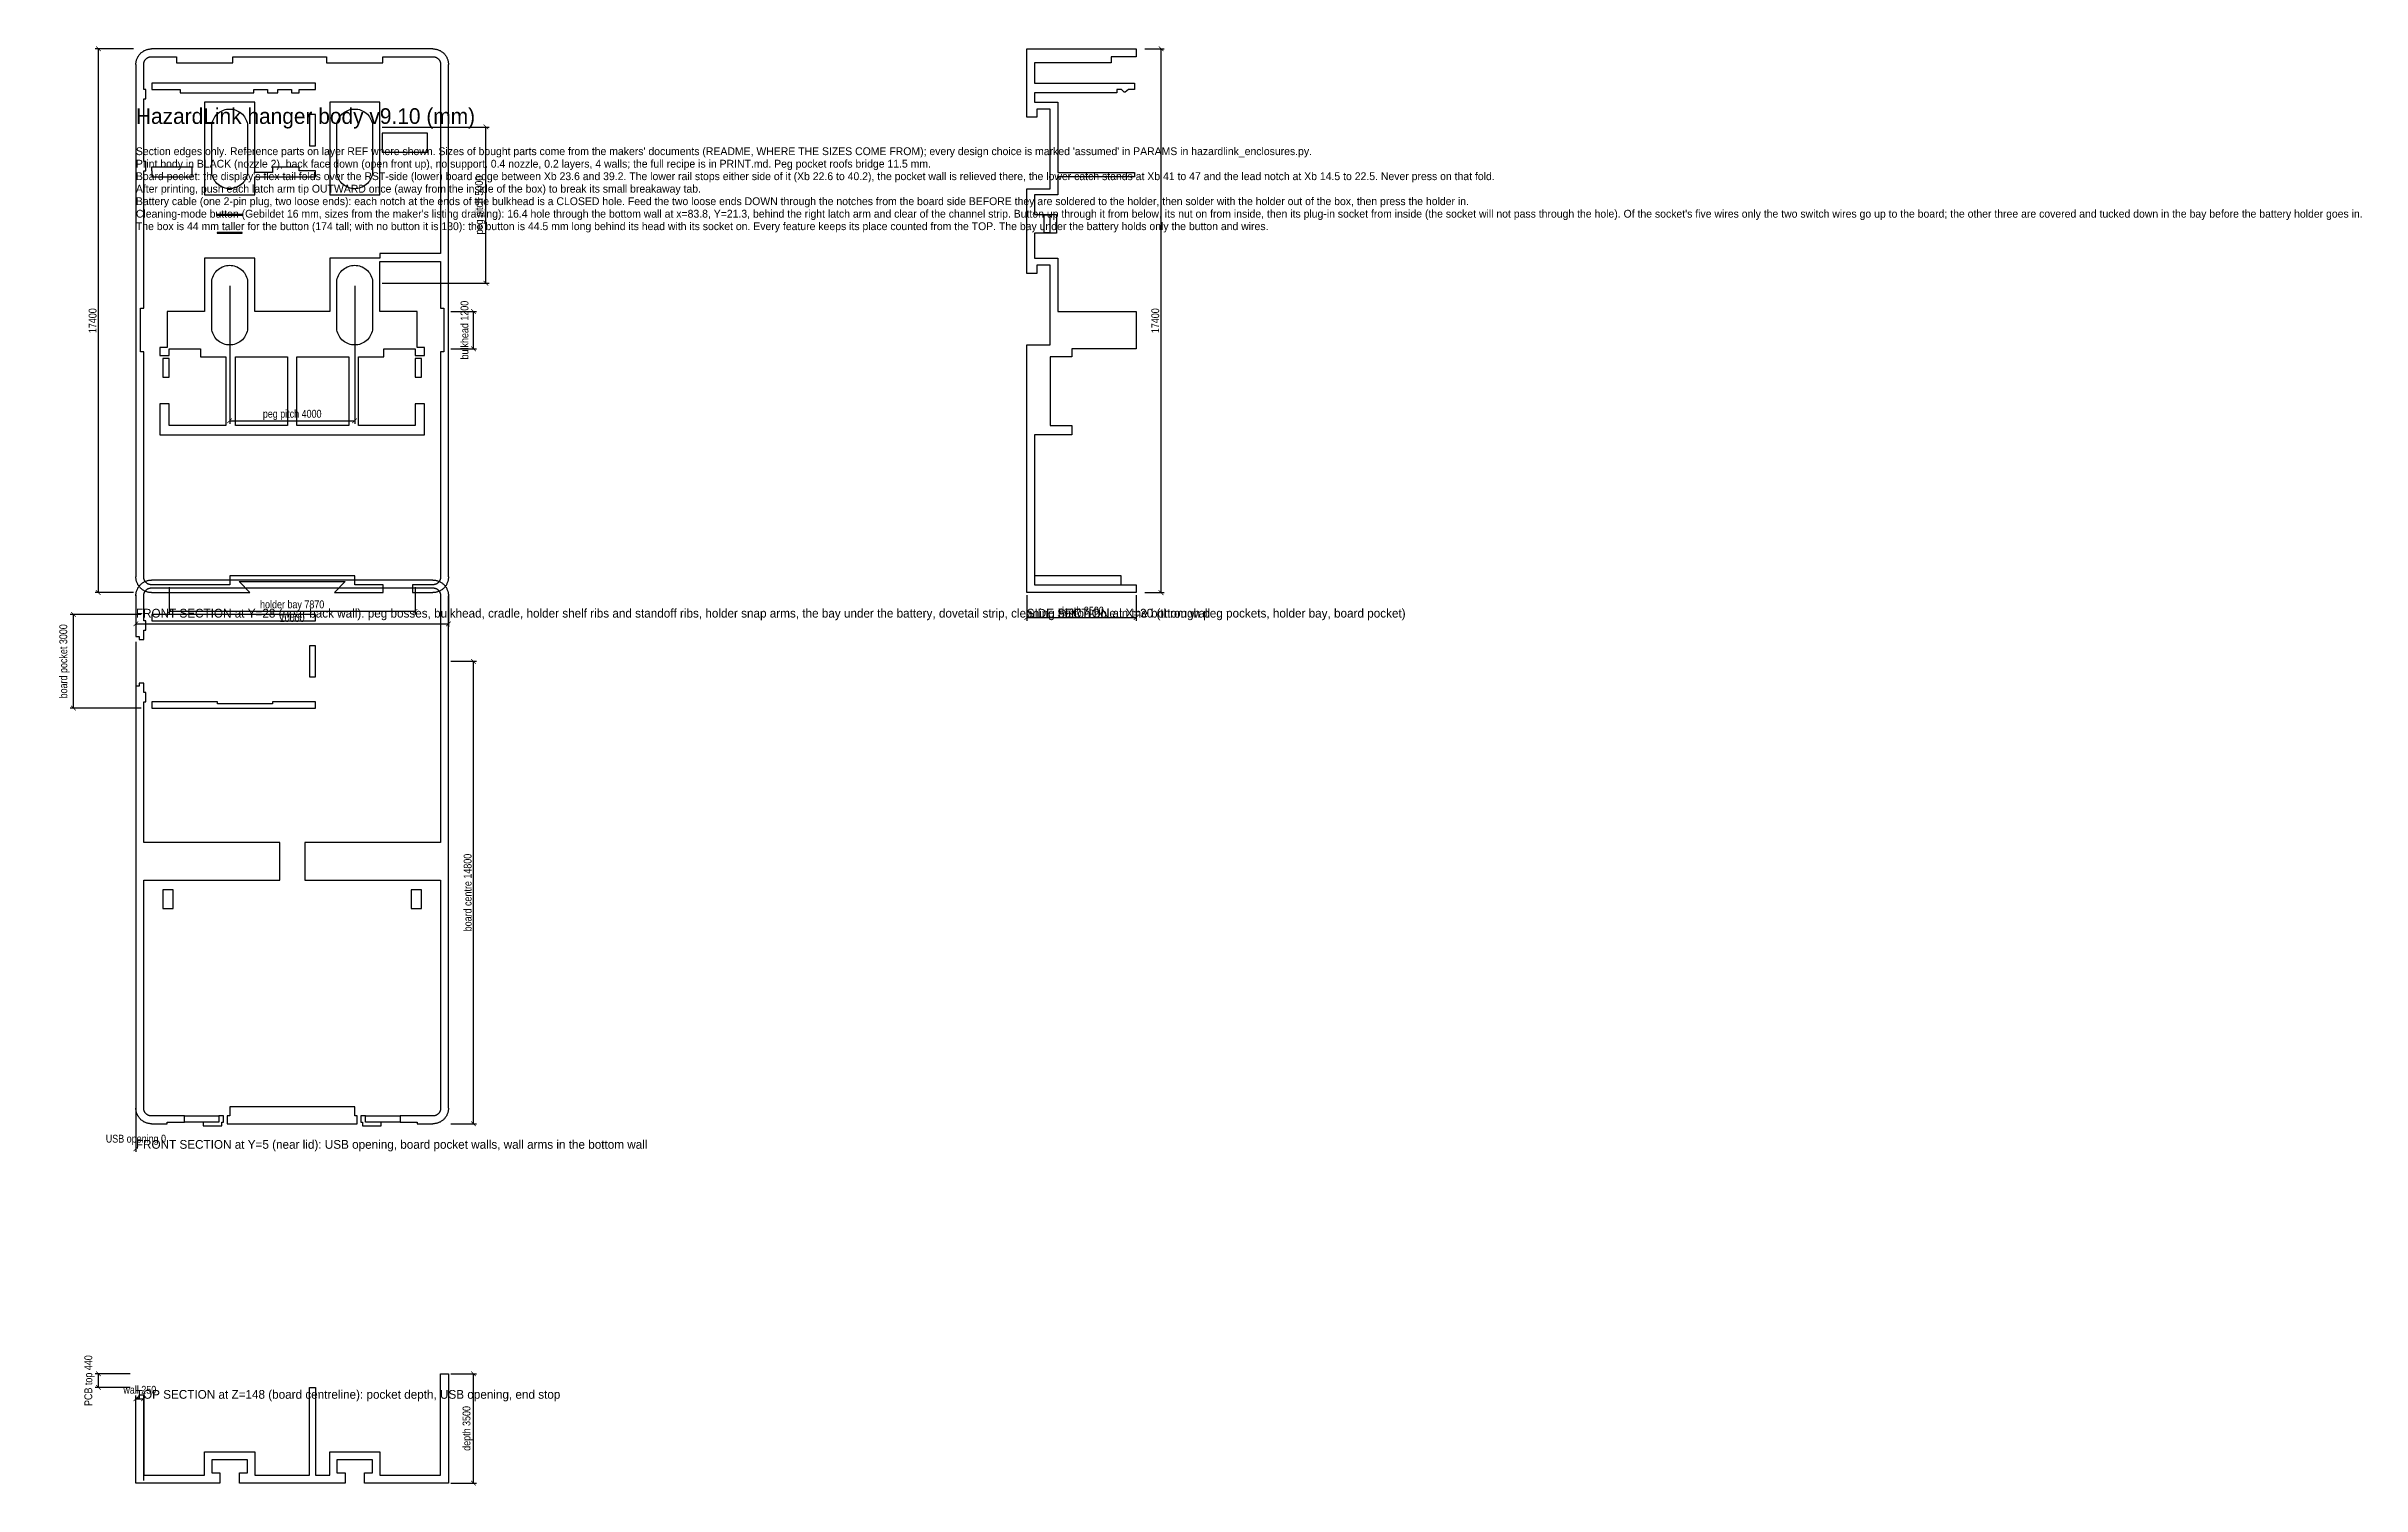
# Model space of a CAD drawing. Header units: metres. Extents: x -29 to 712, y -436 to 25.
import ezdxf

# ---------------------------------------------------------------- set-up
doc = ezdxf.new("R2010")
doc.units = ezdxf.units.M
for name, color, linetype in [('DIMS', 1, 'Continuous'), ('NOTES', 4, 'Continuous'), ('OUTLINE', 7, 'Continuous'), ('TEXT', 3, 'Continuous')]:
    doc.layers.add(name, color=color, linetype=linetype)
doc.styles.add('OpenSansCondensed-Light', font='OpenSansCondensed-Light.ttf')
doc.dimstyles.new('EZDXF', dxfattribs={"dimtxt": 0.25, "dimasz": 0.175, "dimexe": 0.375, "dimexo": 0.125, "dimgap": 0.1, "dimtad": 1, "dimlfac": 100, "dimzin": 12, "dimdsep": 46, "dimtxsty": 'OpenSansCondensed-Light', "dimblk": 'ARCHTICK', "dimcen": 2.5, "dimazin": 3, "dimtfac": 0.5, "dimtmove": 2, "dimatfit": 3})

# ---------------------------------------------------------------- blocks, each defined once
blk = doc.blocks.new('_ARCHTICK')
at = {"color": 0, "linetype": 'BYBLOCK', "const_width": 0.15}
blk.add_lwpolyline([(-0.5, -0.5), (0.5, 0.5)], dxfattribs=at)

msp = doc.modelspace()

# ---------------------------------------------------------------- linework, layer by layer
at = {"layer": 'OUTLINE'}
for p, q in [((95, 24), (5, 24)), ((285, 24), (320, 24)), ((285, 2.1), (285, 24)), ((320, 24), (320, 21.5)), ((0, 19), (0, -145)), ((2.5, 11), (2.5, 19)), ((5, 21.5), (13, 21.5)), ((13, 21.5), (13, 19.5)), ((13, 19.5), (31, 19.5)), ((31, 21.5), (61, 21.5)), ((31, 19.5), (31, 21.5)), ((61, 21.5), (61, 19.5)), ((61, 19.5), (79, 19.5)), ((79, 21.5), (95, 21.5)), ((79, 19.5), (79, 21.5)), ((97.5, 19), (97.5, -41.5)), ((100, -145), (100, 19)), ((287.5, 19.5), (287.5, 13)), ((312, 19.5), (287.5, 19.5)), ((312, 21.5), (312, 19.5)), ((320, 21.5), (312, 21.5)), ((3.2, 11), (2.5, 11)), ((2.5, 8), (3.2, 8)), ((2.5, -12), (2.5, 8)), ((3.2, 8), (3.2, 11)), ((5.05, 13), (5.05, 11)), ((57.5, 13), (5.05, 13)), ((5.05, 11), (14.21, 11)), ((14.21, 11), (14.21, 9.9)), ((14.21, 9.9), (37.75, 9.9)), ((37.75, 11), (42.15, 11)), ((37.75, 9.9), (37.75, 11)), ((42.15, 11), (42.15, 9.9)), ((42.15, 9.9), (45.37, 9.9)), ((45.37, 11), (49.77, 11)), ((45.37, 9.9), (45.37, 11)), ((49.77, 11), (49.77, 9.9)), ((49.77, 9.9), (52.2, 9.9)), ((52.2, 11), (57.5, 11)), ((52.2, 9.9), (52.2, 11)), ((57.5, 11), (57.5, 13)), ((287.5, 13), (319.5, 13)), ((287.5, 9.9), (287.5, 7)), ((313.8, 9.9), (287.5, 9.9)), ((313.8, 11), (313.8, 9.9)), ((315.3599, 11), (313.8, 11)), ((316.15, 10.2), (315.3599, 11)), ((316.55, 10.2), (316.15, 10.2)), ((317.5377, 11), (316.55, 10.2)), ((319.5, 11), (317.5377, 11)), ((319.5, 13), (319.5, 11)), ((22, 7), (22, -22.75)), ((38, 7), (22, 7)), ((38, -15.6), (38, 7)), ((55.5, 3), (55.5, -7)), ((57.5, 3), (55.5, 3)), ((57.5, -7), (57.5, 3)), ((62, 7), (62, -22.75)), ((78, 7), (62, 7)), ((78, -22.75), (78, 7)), ((288.29, 2.1), (285, 2.1)), ((287.5, 7), (295, 7)), ((288.29, 4.75), (288.29, 2.1)), ((292.5, 4.75), (288.29, 4.75)), ((292.5, -20.75), (292.5, 4.75)), ((295, 7), (295, -15.6)), ((24.25, -15), (24.25, -1)), ((35.75, -1), (35.75, -15)), ((55.5, -7), (57.5, -7)), ((64.25, -15), (64.25, -1)), ((75.75, -1), (75.75, -15)), ((78.75, -3), (78.75, -9)), ((93.25, -3), (78.75, -3)), ((93.25, -9), (93.25, -3)), ((3.2, -12), (2.5, -12)), ((3.2, -15), (3.2, -12)), ((5, -13.9), (5, -15)), ((18, -13.9), (5, -13.9)), ((18, -17), (18, -13.9)), ((43.7, -13.9), (43.7, -15.6)), ((52.2, -13.9), (43.7, -13.9)), ((52.2, -15), (52.2, -13.9)), ((78.75, -9), (93.25, -9)), ((2.5, -15), (3.2, -15)), ((2.5, -59), (2.5, -15)), ((5, -15), (5.05, -15)), ((5.05, -15), (5.05, -17)), ((5.05, -17), (18, -17)), ((43.7, -15.6), (38, -15.6)), ((38, -17), (57.5, -17)), ((38, -22.75), (38, -17)), ((57.5, -15), (52.2, -15)), ((57.5, -17), (57.5, -15)), ((285, -20.75), (292.5, -20.75)), ((285, -47.9), (285, -20.75)), ((295, -15.6), (319.5, -15.6)), ((295, -17), (295, -22.75)), ((319.5, -17), (295, -17)), ((319.5, -15.6), (319.5, -17)), ((22, -22.75), (38, -22.75)), ((26, -29), (26, -29.25)), ((34, -29), (26, -29)), ((26, -29.25), (34, -29.25)), ((34, -29.25), (34, -29)), ((62, -22.75), (78, -22.75)), ((287.5, -22.75), (287.5, -29)), ((295, -22.75), (287.5, -22.75)), ((287.5, -29), (294.5, -29)), ((290.5, -29.25), (290.5, -34.75)), ((292.5, -29.25), (290.5, -29.25)), ((292.5, -34.75), (292.5, -29.25)), ((294.5, -29), (294.5, -35)), ((26, -34.75), (26, -35)), ((34, -34.75), (26, -34.75)), ((26, -35), (34, -35)), ((34, -35), (34, -34.75)), ((287.5, -35), (287.5, -43)), ((294.5, -35), (287.5, -35)), ((290.5, -34.75), (292.5, -34.75)), ((22, -43), (22, -60)), ((38, -43), (22, -43)), ((38, -60), (38, -43)), ((62, -43), (62, -60)), ((78, -43), (62, -43)), ((78, -41.5), (78, -43)), ((97.5, -41.5), (78, -41.5)), ((78, -44), (97.5, -44)), ((78, -60), (78, -44)), ((97.5, -44), (97.5, -59)), ((287.5, -43), (295, -43)), ((295, -43), (295, -60)), ((24.25, -65), (24.25, -51)), ((35.75, -51), (35.75, -65)), ((64.25, -65), (64.25, -51)), ((75.75, -51), (75.75, -65)), ((288.29, -47.9), (285, -47.9)), ((288.29, -45.25), (288.29, -47.9)), ((292.5, -45.25), (288.29, -45.25)), ((292.5, -70.75), (292.5, -45.25)), ((1.5, -59), (2.5, -59)), ((1.5, -73), (1.5, -59)), ((97.5, -59), (98.5, -59)), ((98.5, -59), (98.5, -73)), ((10, -60), (10, -71.6)), ((22, -60), (10, -60)), ((62, -60), (38, -60)), ((90, -60), (78, -60)), ((90, -71.6), (90, -60)), ((295, -60), (320, -60)), ((320, -60), (320, -72)), ((2.5, -73), (1.5, -73)), ((2.5, -145), (2.5, -73)), ((7.65, -71.6), (7.65, -74.1)), ((10, -71.6), (7.65, -71.6)), ((10.65, -72), (20.65, -72)), ((10.65, -74.1), (10.65, -72)), ((20.65, -72), (20.65, -74.6)), ((79.35, -72), (89.35, -72)), ((79.35, -74.6), (79.35, -72)), ((89.35, -72), (89.35, -74.1)), ((92.35, -71.6), (90, -71.6)), ((92.35, -74.1), (92.35, -71.6)), ((97.5, -73), (97.5, -145)), ((98.5, -73), (97.5, -73)), ((285, -70.75), (292.5, -70.75)), ((285, -150), (285, -70.75)), ((299.5, -72), (299.5, -74.6)), ((320, -72), (299.5, -72)), ((7.65, -74.1), (10.65, -74.1)), ((10.65, -75.1), (8.65, -75.1)), ((8.65, -75.1), (8.65, -81.1)), ((8.65, -81.1), (10.65, -81.1)), ((10.65, -81.1), (10.65, -75.1)), ((20.65, -74.6), (28.825, -74.6)), ((28.825, -74.6), (28.825, -96.5)), ((31.825, -96.5), (31.825, -74.6)), ((31.825, -74.6), (48.5, -74.6)), ((48.5, -74.6), (48.5, -96.5)), ((51.5, -96.5), (51.5, -74.6)), ((51.5, -74.6), (68.175, -74.6)), ((68.175, -74.6), (68.175, -96.5)), ((71.175, -74.6), (79.35, -74.6)), ((71.175, -96.5), (71.175, -74.6)), ((89.35, -74.1), (92.35, -74.1)), ((91.35, -75.1), (89.35, -75.1)), ((89.35, -75.1), (89.35, -81.1)), ((89.35, -81.1), (91.35, -81.1)), ((91.35, -81.1), (91.35, -75.1)), ((292.5, -74.6), (292.5, -96.5)), ((299.5, -74.6), (292.5, -74.6)), ((7.65, -89.55), (7.65, -99.5)), ((10.65, -89.55), (7.65, -89.55)), ((10.65, -96.5), (10.65, -89.55)), ((89.35, -89.55), (89.35, -96.5)), ((92.35, -89.55), (89.35, -89.55)), ((92.35, -99.5), (92.35, -89.55)), ((7.65, -99.5), (92.35, -99.5)), ((28.825, -96.5), (10.65, -96.5)), ((48.5, -96.5), (31.825, -96.5)), ((68.175, -96.5), (51.5, -96.5)), ((89.35, -96.5), (71.175, -96.5)), ((287.5, -99.5), (287.5, -144.6)), ((299.5, -99.5), (287.5, -99.5)), ((292.5, -96.5), (299.5, -96.5)), ((299.5, -96.5), (299.5, -99.5)), ((95, -146), (5, -146)), ((30, -147.5), (5, -147.5)), ((30, -144.6), (30, -147.5)), ((70, -144.6), (30, -144.6)), ((33, -146.5), (67, -146.5)), ((36.5, -150), (33, -146.5)), ((67, -146.5), (63.5, -150)), ((70, -147.5), (70, -144.6)), ((79.0724, -147.5), (70, -147.5)), ((79.0724, -150), (79.0724, -147.5)), ((88.5276, -147.5), (88.5276, -150)), ((95, -147.5), (88.5276, -147.5)), ((315.25, -144.6), (287.5, -144.6)), ((287.5, -144.6), (287.5, -147.5)), ((287.5, -147.5), (315.25, -147.5)), ((315.25, -147.5), (315.25, -144.6)), ((315.25, -147.5), (320, -147.5)), ((320, -147.5), (320, -150)), ((0, -151), (0, -164.015)), ((2.5, -159), (2.5, -151)), ((5, -148.5), (95, -148.5)), ((5, -150), (36.5, -150)), ((63.5, -150), (79.0724, -150)), ((88.5276, -150), (95, -150)), ((97.5, -151), (97.5, -230)), ((100, -315), (100, -151)), ((320, -150), (285, -150)), ((3.2, -159), (2.5, -159)), ((2.5, -162), (3.2, -162)), ((2.5, -165.0226), (2.5, -162)), ((3.2, -162), (3.2, -159)), ((5.05, -157), (5.05, -159)), ((57.5, -157), (5.05, -157)), ((5.05, -159), (57.5, -159)), ((57.5, -159), (57.5, -157)), ((0, -164.015), (1, -164.015)), ((1, -164.015), (1, -165.0226)), ((1, -165.0226), (2.5, -165.0226)), ((55.5, -167), (55.5, -177)), ((57.5, -167), (55.5, -167)), ((57.5, -177), (57.5, -167)), ((55.5, -177), (57.5, -177)), ((0, -179.985), (0, -315)), ((1, -179.985), (0, -179.985)), ((1, -178.9774), (1, -179.985)), ((2.5, -178.9774), (1, -178.9774)), ((2.5, -182), (2.5, -178.9774)), ((3.2, -182), (2.5, -182)), ((2.5, -185), (3.2, -185)), ((2.5, -230), (2.5, -185)), ((3.2, -185), (3.2, -182)), ((5.05, -185), (5.05, -187)), ((26.1, -185), (5.05, -185)), ((26.1, -185.6), (26.1, -185)), ((57.5, -185), (43.7, -185)), ((43.7, -185), (43.7, -185.6)), ((57.5, -187), (57.5, -185)), ((5.05, -187), (57.5, -187)), ((43.7, -185.6), (26.1, -185.6)), ((46, -230), (2.5, -230)), ((46, -242), (46, -230)), ((54, -230), (54, -242)), ((97.5, -230), (54, -230)), ((2.5, -242), (46, -242)), ((2.5, -315), (2.5, -242)), ((54, -242), (97.5, -242)), ((97.5, -242), (97.5, -315)), ((11.95, -245.1), (8.65, -245.1)), ((8.65, -245.1), (8.65, -251.1)), ((8.65, -251.1), (11.95, -251.1)), ((11.95, -251.1), (11.95, -245.1)), ((91.35, -245.1), (88.05, -245.1)), ((88.05, -245.1), (88.05, -251.1)), ((88.05, -251.1), (91.35, -251.1)), ((91.35, -251.1), (91.35, -245.1)), ((15.5, -317.5), (5, -317.5)), ((15.5, -317.5), (26.5, -317.5)), ((15.5, -319.5), (15.5, -317.5)), ((26.5, -317.5), (26.5, -319.49)), ((28, -317.5), (26.5, -317.5)), ((28, -319.5), (28, -317.5)), ((29.2, -317.5), (29.2, -320)), ((30, -317.5), (29.2, -317.5)), ((30, -314.6), (30, -317.5)), ((70, -314.6), (30, -314.6)), ((70, -317.5), (70, -314.6)), ((70.8, -317.5), (70, -317.5)), ((70.8, -320), (70.8, -317.5)), ((72, -317.5), (72, -319.5)), ((73.5, -317.5), (72, -317.5)), ((73.5, -317.5), (84.5, -317.5)), ((73.5, -319.49), (73.5, -317.5)), ((84.5, -317.5), (84.5, -319.5)), ((95, -317.5), (84.5, -317.5)), ((5, -320), (10, -320)), ((10, -319.5), (15.5, -319.5)), ((10, -320), (10, -319.5)), ((21.5, -319.5), (15.5, -319.5)), ((21.5, -319.49), (21.5, -319.5)), ((26.5, -319.49), (21.5, -319.49)), ((21.5, -319.5), (21.5, -320.6971)), ((21.5, -320.6971), (27.5, -320.6971)), ((27.5, -319.5), (28, -319.5)), ((27.5, -320.6971), (27.5, -319.5)), ((29.2, -320), (70.8, -320)), ((72, -319.5), (72.5, -319.5)), ((72.5, -319.5), (72.5, -320.6971)), ((72.5, -320.6971), (78.5, -320.6971)), ((78.5, -319.49), (73.5, -319.49)), ((78.5, -319.5), (78.5, -319.49)), ((84.5, -319.5), (78.5, -319.5)), ((78.5, -320.6971), (78.5, -319.5)), ((84.5, -319.5), (90, -319.5)), ((90, -319.5), (90, -320)), ((90, -320), (95, -320)), ((97.5, -400), (100, -400)), ((97.5, -432.5), (97.5, -400)), ((100, -400), (100, -435)), ((1, -406.7), (2.5, -406.7)), ((1, -407.7), (1, -406.7)), ((2.5, -406.7), (2.5, -432.5)), ((55.5, -404.4), (57.5, -404.4)), ((55.5, -432.5), (55.5, -404.4)), ((57.5, -404.4), (57.5, -432.5)), ((0, -407.7), (1, -407.7)), ((0, -435), (0, -407.7)), ((22, -425), (38, -425)), ((22, -432.5), (22, -425)), ((24.25, -427.5), (24.25, -431.71)), ((35.75, -427.5), (24.25, -427.5)), ((35.75, -431.71), (35.75, -427.5)), ((38, -425), (38, -432.5)), ((62, -425), (78, -425)), ((62, -432.5), (62, -425)), ((64.25, -427.5), (64.25, -431.71)), ((75.75, -427.5), (64.25, -427.5)), ((75.75, -431.71), (75.75, -427.5)), ((78, -425), (78, -432.5)), ((26.9, -435), (0, -435)), ((2.5, -432.5), (22, -432.5)), ((24.25, -431.71), (26.9, -431.71)), ((26.9, -431.71), (26.9, -435)), ((33.1, -431.71), (35.75, -431.71)), ((33.1, -435), (33.1, -431.71)), ((66.9, -435), (33.1, -435)), ((38, -432.5), (55.5, -432.5)), ((57.5, -432.5), (62, -432.5)), ((64.25, -431.71), (66.9, -431.71)), ((66.9, -431.71), (66.9, -435)), ((73.1, -431.71), (75.75, -431.71)), ((73.1, -435), (73.1, -431.71)), ((100, -435), (73.1, -435)), ((78, -432.5), (97.5, -432.5))]:
    msp.add_line(p, q, dxfattribs=at)
for points in [[(0, 19), (0.0048, 19.2181), (0.019, 19.4358), (0.0428, 19.6526), (0.076, 19.8682), (0.1185, 20.0822), (0.1704, 20.2941), (0.2314, 20.5035), (0.3015, 20.7101), (0.3806, 20.9134), (0.4685, 21.1131), (0.5649, 21.3087), (0.6699, 21.5), (0.783, 21.6865), (0.9042, 21.8679), (1.0332, 22.0438), (1.1698, 22.2139), (1.3136, 22.378), (1.4645, 22.5355), (1.622, 22.6864), (1.7861, 22.8302), (1.9562, 22.9668), (2.1321, 23.0958), (2.3135, 23.217), (2.5, 23.3301), (2.6913, 23.4351), (2.8869, 23.5315), (3.0866, 23.6194), (3.2899, 23.6985), (3.4965, 23.7686), (3.7059, 23.8296), (3.9178, 23.8815), (4.1318, 23.924), (4.3474, 23.9572), (4.5642, 23.981), (4.7819, 23.9952), (5, 24)], [(95, 24), (95.2181, 23.9952), (95.4358, 23.981), (95.6526, 23.9572), (95.8682, 23.924), (96.0822, 23.8815), (96.2941, 23.8296), (96.5035, 23.7686), (96.7101, 23.6985), (96.9134, 23.6194), (97.1131, 23.5315), (97.3087, 23.4351), (97.5, 23.3301), (97.6865, 23.217), (97.8679, 23.0958), (98.0438, 22.9668), (98.2139, 22.8302), (98.378, 22.6864), (98.5355, 22.5355), (98.6864, 22.378), (98.8302, 22.2139), (98.9668, 22.0438), (99.0958, 21.8679), (99.217, 21.6865), (99.3301, 21.5), (99.4351, 21.3087), (99.5315, 21.1131), (99.6194, 20.9134), (99.6985, 20.7101), (99.7686, 20.5035), (99.8296, 20.2941), (99.8815, 20.0822), (99.924, 19.8682), (99.9572, 19.6526), (99.981, 19.4358), (99.9952, 19.2181), (100, 19)], [(2.5, 19), (2.5024, 19.109), (2.5095, 19.2179), (2.5214, 19.3263), (2.538, 19.4341), (2.5593, 19.5411), (2.5852, 19.647), (2.6157, 19.7518), (2.6508, 19.8551), (2.6903, 19.9567), (2.7342, 20.0565), (2.7825, 20.1544), (2.8349, 20.25), (2.8915, 20.3432), (2.9521, 20.4339), (3.0166, 20.5219), (3.0849, 20.607), (3.1568, 20.689), (3.2322, 20.7678), (3.311, 20.8432), (3.393, 20.9151), (3.4781, 20.9834), (3.5661, 21.0479), (3.6568, 21.1085), (3.75, 21.1651), (3.8456, 21.2175), (3.9435, 21.2658), (4.0433, 21.3097), (4.1449, 21.3492), (4.2482, 21.3843), (4.353, 21.4148), (4.4589, 21.4407), (4.5659, 21.462), (4.6737, 21.4786), (4.7821, 21.4905), (4.891, 21.4976), (5, 21.5)], [(95, 21.5), (95.109, 21.4976), (95.2179, 21.4905), (95.3263, 21.4786), (95.4341, 21.462), (95.5411, 21.4407), (95.647, 21.4148), (95.7518, 21.3843), (95.8551, 21.3492), (95.9567, 21.3097), (96.0565, 21.2658), (96.1544, 21.2175), (96.25, 21.1651), (96.3432, 21.1085), (96.4339, 21.0479), (96.5219, 20.9834), (96.607, 20.9151), (96.689, 20.8432), (96.7678, 20.7678), (96.8432, 20.689), (96.9151, 20.607), (96.9834, 20.5219), (97.0479, 20.4339), (97.1085, 20.3432), (97.1651, 20.25), (97.2175, 20.1544), (97.2658, 20.0565), (97.3097, 19.9567), (97.3492, 19.8551), (97.3843, 19.7518), (97.4148, 19.647), (97.4407, 19.5411), (97.462, 19.4341), (97.4786, 19.3263), (97.4905, 19.2179), (97.4976, 19.109), (97.5, 19)], [(24.25, -1), (24.2719, -0.4989), (24.3374, -0.0015), (24.4459, 0.4882), (24.5968, 0.9666), (24.7887, 1.4301), (25.0204, 1.875), (25.2899, 2.2981), (25.5952, 2.696), (25.9341, 3.0659), (26.304, 3.4048), (26.7019, 3.7101), (27.125, 3.9796), (27.5699, 4.2113), (28.0334, 4.4032), (28.5118, 4.5541), (29.0015, 4.6626), (29.4989, 4.7281), (30, 4.75), (30.5011, 4.7281), (30.9985, 4.6626), (31.4882, 4.5541), (31.9666, 4.4032), (32.4301, 4.2113), (32.875, 3.9796), (33.2981, 3.7101), (33.696, 3.4048), (34.0659, 3.0659), (34.4048, 2.696), (34.7101, 2.2981), (34.9796, 1.875), (35.2113, 1.4301), (35.4032, 0.9666), (35.5541, 0.4882), (35.6626, -0.0015), (35.7281, -0.4989), (35.75, -1)], [(64.25, -1), (64.2719, -0.4989), (64.3374, -0.0015), (64.4459, 0.4882), (64.5968, 0.9666), (64.7887, 1.4301), (65.0204, 1.875), (65.2899, 2.2981), (65.5952, 2.696), (65.9341, 3.0659), (66.304, 3.4048), (66.7019, 3.7101), (67.125, 3.9796), (67.5699, 4.2113), (68.0334, 4.4032), (68.5118, 4.5541), (69.0015, 4.6626), (69.4989, 4.7281), (70, 4.75), (70.5011, 4.7281), (70.9985, 4.6626), (71.4882, 4.5541), (71.9666, 4.4032), (72.4301, 4.2113), (72.875, 3.9796), (73.2981, 3.7101), (73.696, 3.4048), (74.0659, 3.0659), (74.4048, 2.696), (74.7101, 2.2981), (74.9796, 1.875), (75.2113, 1.4301), (75.4032, 0.9666), (75.5541, 0.4882), (75.6626, -0.0015), (75.7281, -0.4989), (75.75, -1)], [(35.75, -15), (35.7281, -15.5011), (35.6626, -15.9985), (35.5541, -16.4882), (35.4032, -16.9666), (35.2113, -17.4301), (34.9796, -17.875), (34.7101, -18.2981), (34.4048, -18.696), (34.0659, -19.0659), (33.696, -19.4048), (33.2981, -19.7101), (32.875, -19.9796), (32.4301, -20.2113), (31.9666, -20.4032), (31.4882, -20.5541), (30.9985, -20.6626), (30.5011, -20.7281), (30, -20.75), (29.4989, -20.7281), (29.0015, -20.6626), (28.5118, -20.5541), (28.0334, -20.4032), (27.5699, -20.2113), (27.125, -19.9796), (26.7019, -19.7101), (26.304, -19.4048), (25.9341, -19.0659), (25.5952, -18.696), (25.2899, -18.2981), (25.0204, -17.875), (24.7887, -17.4301), (24.5968, -16.9666), (24.4459, -16.4882), (24.3374, -15.9985), (24.2719, -15.5011), (24.25, -15)], [(75.75, -15), (75.7281, -15.5011), (75.6626, -15.9985), (75.5541, -16.4882), (75.4032, -16.9666), (75.2113, -17.4301), (74.9796, -17.875), (74.7101, -18.2981), (74.4048, -18.696), (74.0659, -19.0659), (73.696, -19.4048), (73.2981, -19.7101), (72.875, -19.9796), (72.4301, -20.2113), (71.9666, -20.4032), (71.4882, -20.5541), (70.9985, -20.6626), (70.5011, -20.7281), (70, -20.75), (69.4989, -20.7281), (69.0015, -20.6626), (68.5118, -20.5541), (68.0334, -20.4032), (67.5699, -20.2113), (67.125, -19.9796), (66.7019, -19.7101), (66.304, -19.4048), (65.9341, -19.0659), (65.5952, -18.696), (65.2899, -18.2981), (65.0204, -17.875), (64.7887, -17.4301), (64.5968, -16.9666), (64.4459, -16.4882), (64.3374, -15.9985), (64.2719, -15.5011), (64.25, -15)], [(24.25, -51), (24.2719, -50.4989), (24.3374, -50.0015), (24.4459, -49.5118), (24.5968, -49.0334), (24.7887, -48.5699), (25.0204, -48.125), (25.2899, -47.7019), (25.5952, -47.304), (25.9341, -46.9341), (26.304, -46.5952), (26.7019, -46.2899), (27.125, -46.0204), (27.5699, -45.7887), (28.0334, -45.5968), (28.5118, -45.4459), (29.0015, -45.3374), (29.4989, -45.2719), (30, -45.25), (30.5011, -45.2719), (30.9985, -45.3374), (31.4882, -45.4459), (31.9666, -45.5968), (32.4301, -45.7887), (32.875, -46.0204), (33.2981, -46.2899), (33.696, -46.5952), (34.0659, -46.9341), (34.4048, -47.304), (34.7101, -47.7019), (34.9796, -48.125), (35.2113, -48.5699), (35.4032, -49.0334), (35.5541, -49.5118), (35.6626, -50.0015), (35.7281, -50.4989), (35.75, -51)], [(64.25, -51), (64.2719, -50.4989), (64.3374, -50.0015), (64.4459, -49.5118), (64.5968, -49.0334), (64.7887, -48.5699), (65.0204, -48.125), (65.2899, -47.7019), (65.5952, -47.304), (65.9341, -46.9341), (66.304, -46.5952), (66.7019, -46.2899), (67.125, -46.0204), (67.5699, -45.7887), (68.0334, -45.5968), (68.5118, -45.4459), (69.0015, -45.3374), (69.4989, -45.2719), (70, -45.25), (70.5011, -45.2719), (70.9985, -45.3374), (71.4882, -45.4459), (71.9666, -45.5968), (72.4301, -45.7887), (72.875, -46.0204), (73.2981, -46.2899), (73.696, -46.5952), (74.0659, -46.9341), (74.4048, -47.304), (74.7101, -47.7019), (74.9796, -48.125), (75.2113, -48.5699), (75.4032, -49.0334), (75.5541, -49.5118), (75.6626, -50.0015), (75.7281, -50.4989), (75.75, -51)], [(35.75, -65), (35.7281, -65.5011), (35.6626, -65.9985), (35.5541, -66.4882), (35.4032, -66.9666), (35.2113, -67.4301), (34.9796, -67.875), (34.7101, -68.2981), (34.4048, -68.696), (34.0659, -69.0659), (33.696, -69.4048), (33.2981, -69.7101), (32.875, -69.9796), (32.4301, -70.2113), (31.9666, -70.4032), (31.4882, -70.5541), (30.9985, -70.6626), (30.5011, -70.7281), (30, -70.75), (29.4989, -70.7281), (29.0015, -70.6626), (28.5118, -70.5541), (28.0334, -70.4032), (27.5699, -70.2113), (27.125, -69.9796), (26.7019, -69.7101), (26.304, -69.4048), (25.9341, -69.0659), (25.5952, -68.696), (25.2899, -68.2981), (25.0204, -67.875), (24.7887, -67.4301), (24.5968, -66.9666), (24.4459, -66.4882), (24.3374, -65.9985), (24.2719, -65.5011), (24.25, -65)], [(75.75, -65), (75.7281, -65.5011), (75.6626, -65.9985), (75.5541, -66.4882), (75.4032, -66.9666), (75.2113, -67.4301), (74.9796, -67.875), (74.7101, -68.2981), (74.4048, -68.696), (74.0659, -69.0659), (73.696, -69.4048), (73.2981, -69.7101), (72.875, -69.9796), (72.4301, -70.2113), (71.9666, -70.4032), (71.4882, -70.5541), (70.9985, -70.6626), (70.5011, -70.7281), (70, -70.75), (69.4989, -70.7281), (69.0015, -70.6626), (68.5118, -70.5541), (68.0334, -70.4032), (67.5699, -70.2113), (67.125, -69.9796), (66.7019, -69.7101), (66.304, -69.4048), (65.9341, -69.0659), (65.5952, -68.696), (65.2899, -68.2981), (65.0204, -67.875), (64.7887, -67.4301), (64.5968, -66.9666), (64.4459, -66.4882), (64.3374, -65.9985), (64.2719, -65.5011), (64.25, -65)], [(5, -150), (4.7819, -149.9952), (4.5642, -149.981), (4.3474, -149.9572), (4.1318, -149.924), (3.9178, -149.8815), (3.7059, -149.8296), (3.4965, -149.7686), (3.2899, -149.6985), (3.0866, -149.6194), (2.8869, -149.5315), (2.6913, -149.4351), (2.5, -149.3301), (2.3135, -149.217), (2.1321, -149.0958), (1.9562, -148.9668), (1.7861, -148.8302), (1.622, -148.6864), (1.4645, -148.5355), (1.3136, -148.378), (1.1698, -148.2139), (1.0332, -148.0438), (0.9042, -147.8679), (0.783, -147.6865), (0.6699, -147.5), (0.5649, -147.3087), (0.4685, -147.1131), (0.3806, -146.9134), (0.3015, -146.7101), (0.2314, -146.5035), (0.1704, -146.2941), (0.1185, -146.0822), (0.076, -145.8682), (0.0428, -145.6526), (0.019, -145.4358), (0.0048, -145.2181), (0, -145)], [(0, -151), (0.0048, -150.7819), (0.019, -150.5642), (0.0428, -150.3474), (0.076, -150.1318), (0.1185, -149.9178), (0.1704, -149.7059), (0.2314, -149.4965), (0.3015, -149.2899), (0.3806, -149.0866), (0.4685, -148.8869), (0.5649, -148.6913), (0.6699, -148.5), (0.783, -148.3135), (0.9042, -148.1321), (1.0332, -147.9562), (1.1698, -147.7861), (1.3136, -147.622), (1.4645, -147.4645), (1.622, -147.3136), (1.7861, -147.1698), (1.9562, -147.0332), (2.1321, -146.9042), (2.3135, -146.783), (2.5, -146.6699), (2.6913, -146.5649), (2.8869, -146.4685), (3.0866, -146.3806), (3.2899, -146.3015), (3.4965, -146.2314), (3.7059, -146.1704), (3.9178, -146.1185), (4.1318, -146.076), (4.3474, -146.0428), (4.5642, -146.019), (4.7819, -146.0048), (5, -146)], [(5, -147.5), (4.891, -147.4976), (4.7821, -147.4905), (4.6737, -147.4786), (4.5659, -147.462), (4.4589, -147.4407), (4.353, -147.4148), (4.2482, -147.3843), (4.1449, -147.3492), (4.0433, -147.3097), (3.9435, -147.2658), (3.8456, -147.2175), (3.75, -147.1651), (3.6568, -147.1085), (3.5661, -147.0479), (3.4781, -146.9834), (3.393, -146.9151), (3.311, -146.8432), (3.2322, -146.7678), (3.1568, -146.689), (3.0849, -146.607), (3.0166, -146.5219), (2.9521, -146.4339), (2.8915, -146.3432), (2.8349, -146.25), (2.7825, -146.1544), (2.7342, -146.0565), (2.6903, -145.9567), (2.6508, -145.8551), (2.6157, -145.7518), (2.5852, -145.647), (2.5593, -145.5411), (2.538, -145.4341), (2.5214, -145.3263), (2.5095, -145.2179), (2.5024, -145.109), (2.5, -145)], [(100, -145), (99.9952, -145.2181), (99.981, -145.4358), (99.9572, -145.6526), (99.924, -145.8682), (99.8815, -146.0822), (99.8296, -146.2941), (99.7686, -146.5035), (99.6985, -146.7101), (99.6194, -146.9134), (99.5315, -147.1131), (99.4351, -147.3087), (99.3301, -147.5), (99.217, -147.6865), (99.0958, -147.8679), (98.9668, -148.0438), (98.8302, -148.2139), (98.6864, -148.378), (98.5355, -148.5355), (98.378, -148.6864), (98.2139, -148.8302), (98.0438, -148.9668), (97.8679, -149.0958), (97.6865, -149.217), (97.5, -149.3301), (97.3087, -149.4351), (97.1131, -149.5315), (96.9134, -149.6194), (96.7101, -149.6985), (96.5035, -149.7686), (96.2941, -149.8296), (96.0822, -149.8815), (95.8682, -149.924), (95.6526, -149.9572), (95.4358, -149.981), (95.2181, -149.9952), (95, -150)], [(97.5, -145), (97.4976, -145.109), (97.4905, -145.2179), (97.4786, -145.3263), (97.462, -145.4341), (97.4407, -145.5411), (97.4148, -145.647), (97.3843, -145.7518), (97.3492, -145.8551), (97.3097, -145.9567), (97.2658, -146.0565), (97.2175, -146.1544), (97.1651, -146.25), (97.1085, -146.3432), (97.0479, -146.4339), (96.9834, -146.5219), (96.9151, -146.607), (96.8432, -146.689), (96.7678, -146.7678), (96.689, -146.8432), (96.607, -146.9151), (96.5219, -146.9834), (96.4339, -147.0479), (96.3432, -147.1085), (96.25, -147.1651), (96.1544, -147.2175), (96.0565, -147.2658), (95.9567, -147.3097), (95.8551, -147.3492), (95.7518, -147.3843), (95.647, -147.4148), (95.5411, -147.4407), (95.4341, -147.462), (95.3263, -147.4786), (95.2179, -147.4905), (95.109, -147.4976), (95, -147.5)], [(95, -146), (95.2181, -146.0048), (95.4358, -146.019), (95.6526, -146.0428), (95.8682, -146.076), (96.0822, -146.1185), (96.2941, -146.1704), (96.5035, -146.2314), (96.7101, -146.3015), (96.9134, -146.3806), (97.1131, -146.4685), (97.3087, -146.5649), (97.5, -146.6699), (97.6865, -146.783), (97.8679, -146.9042), (98.0438, -147.0332), (98.2139, -147.1698), (98.378, -147.3136), (98.5355, -147.4645), (98.6864, -147.622), (98.8302, -147.7861), (98.9668, -147.9562), (99.0958, -148.1321), (99.217, -148.3135), (99.3301, -148.5), (99.4351, -148.6913), (99.5315, -148.8869), (99.6194, -149.0866), (99.6985, -149.2899), (99.7686, -149.4965), (99.8296, -149.7059), (99.8815, -149.9178), (99.924, -150.1318), (99.9572, -150.3474), (99.981, -150.5642), (99.9952, -150.7819), (100, -151)], [(2.5, -151), (2.5024, -150.891), (2.5095, -150.7821), (2.5214, -150.6737), (2.538, -150.5659), (2.5593, -150.4589), (2.5852, -150.353), (2.6157, -150.2482), (2.6508, -150.1449), (2.6903, -150.0433), (2.7342, -149.9435), (2.7825, -149.8456), (2.8349, -149.75), (2.8915, -149.6568), (2.9521, -149.5661), (3.0166, -149.4781), (3.0849, -149.393), (3.1568, -149.311), (3.2322, -149.2322), (3.311, -149.1568), (3.393, -149.0849), (3.4781, -149.0166), (3.5661, -148.9521), (3.6568, -148.8915), (3.75, -148.8349), (3.8456, -148.7825), (3.9435, -148.7342), (4.0433, -148.6903), (4.1449, -148.6508), (4.2482, -148.6157), (4.353, -148.5852), (4.4589, -148.5593), (4.5659, -148.538), (4.6737, -148.5214), (4.7821, -148.5095), (4.891, -148.5024), (5, -148.5)], [(95, -148.5), (95.109, -148.5024), (95.2179, -148.5095), (95.3263, -148.5214), (95.4341, -148.538), (95.5411, -148.5593), (95.647, -148.5852), (95.7518, -148.6157), (95.8551, -148.6508), (95.9567, -148.6903), (96.0565, -148.7342), (96.1544, -148.7825), (96.25, -148.8349), (96.3432, -148.8915), (96.4339, -148.9521), (96.5219, -149.0166), (96.607, -149.0849), (96.689, -149.1568), (96.7678, -149.2322), (96.8432, -149.311), (96.9151, -149.393), (96.9834, -149.4781), (97.0479, -149.5661), (97.1085, -149.6568), (97.1651, -149.75), (97.2175, -149.8456), (97.2658, -149.9435), (97.3097, -150.0433), (97.3492, -150.1449), (97.3843, -150.2482), (97.4148, -150.353), (97.4407, -150.4589), (97.462, -150.5659), (97.4786, -150.6737), (97.4905, -150.7821), (97.4976, -150.891), (97.5, -151)], [(5, -320), (4.7819, -319.9952), (4.5642, -319.981), (4.3474, -319.9572), (4.1318, -319.924), (3.9178, -319.8815), (3.7059, -319.8296), (3.4965, -319.7686), (3.2899, -319.6985), (3.0866, -319.6194), (2.8869, -319.5315), (2.6913, -319.4351), (2.5, -319.3301), (2.3135, -319.217), (2.1321, -319.0958), (1.9562, -318.9668), (1.7861, -318.8302), (1.622, -318.6864), (1.4645, -318.5355), (1.3136, -318.378), (1.1698, -318.2139), (1.0332, -318.0438), (0.9042, -317.8679), (0.783, -317.6865), (0.6699, -317.5), (0.5649, -317.3087), (0.4685, -317.1131), (0.3806, -316.9134), (0.3015, -316.7101), (0.2314, -316.5035), (0.1704, -316.2941), (0.1185, -316.0822), (0.076, -315.8682), (0.0428, -315.6526), (0.019, -315.4358), (0.0048, -315.2181), (0, -315)], [(5, -317.5), (4.891, -317.4976), (4.7821, -317.4905), (4.6737, -317.4786), (4.5659, -317.462), (4.4589, -317.4407), (4.353, -317.4148), (4.2482, -317.3843), (4.1449, -317.3492), (4.0433, -317.3097), (3.9435, -317.2658), (3.8456, -317.2175), (3.75, -317.1651), (3.6568, -317.1085), (3.5661, -317.0479), (3.4781, -316.9834), (3.393, -316.9151), (3.311, -316.8432), (3.2322, -316.7678), (3.1568, -316.689), (3.0849, -316.607), (3.0166, -316.5219), (2.9521, -316.4339), (2.8915, -316.3432), (2.8349, -316.25), (2.7825, -316.1544), (2.7342, -316.0565), (2.6903, -315.9567), (2.6508, -315.8551), (2.6157, -315.7518), (2.5852, -315.647), (2.5593, -315.5411), (2.538, -315.4341), (2.5214, -315.3263), (2.5095, -315.2179), (2.5024, -315.109), (2.5, -315)], [(97.5, -315), (97.4976, -315.109), (97.4905, -315.2179), (97.4786, -315.3263), (97.462, -315.4341), (97.4407, -315.5411), (97.4148, -315.647), (97.3843, -315.7518), (97.3492, -315.8551), (97.3097, -315.9567), (97.2658, -316.0565), (97.2175, -316.1544), (97.1651, -316.25), (97.1085, -316.3432), (97.0479, -316.4339), (96.9834, -316.5219), (96.9151, -316.607), (96.8432, -316.689), (96.7678, -316.7678), (96.689, -316.8432), (96.607, -316.9151), (96.5219, -316.9834), (96.4339, -317.0479), (96.3432, -317.1085), (96.25, -317.1651), (96.1544, -317.2175), (96.0565, -317.2658), (95.9567, -317.3097), (95.8551, -317.3492), (95.7518, -317.3843), (95.647, -317.4148), (95.5411, -317.4407), (95.4341, -317.462), (95.3263, -317.4786), (95.2179, -317.4905), (95.109, -317.4976), (95, -317.5)], [(100, -315), (99.9952, -315.2181), (99.981, -315.4358), (99.9572, -315.6526), (99.924, -315.8682), (99.8815, -316.0822), (99.8296, -316.2941), (99.7686, -316.5035), (99.6985, -316.7101), (99.6194, -316.9134), (99.5315, -317.1131), (99.4351, -317.3087), (99.3301, -317.5), (99.217, -317.6865), (99.0958, -317.8679), (98.9668, -318.0438), (98.8302, -318.2139), (98.6864, -318.378), (98.5355, -318.5355), (98.378, -318.6864), (98.2139, -318.8302), (98.0438, -318.9668), (97.8679, -319.0958), (97.6865, -319.217), (97.5, -319.3301), (97.3087, -319.4351), (97.1131, -319.5315), (96.9134, -319.6194), (96.7101, -319.6985), (96.5035, -319.7686), (96.2941, -319.8296), (96.0822, -319.8815), (95.8682, -319.924), (95.6526, -319.9572), (95.4358, -319.981), (95.2181, -319.9952), (95, -320)]]:
    msp.add_lwpolyline(points, dxfattribs=at)

# ---------------------------------------------------------------- texts
at = {"layer": 'NOTES'}
for s, p in [("Section edges only. Reference parts on layer REF where shown. Sizes of bought parts come from the makers' documents (README, WHERE THE SIZES COME FROM); every design choice is marked 'assumed' in PARAMS in hazardlink_enclosures.py.", (0, -10)), ('Print body in BLACK (nozzle 2), back face down (open front up), no support. 0.4 nozzle, 0.2 layers, 4 walls; the full recipe is in PRINT.md. Peg pocket roofs bridge 11.5 mm.', (0, -14)), ('After printing, push each latch arm tip OUTWARD once (away from the inside of the box) to break its small breakaway tab.', (0, -22)), ("Board pocket: the display's flex tail folds over the RST-side (lower) board edge between Xb 23.6 and 39.2. The lower rail stops either side of it (Xb 22.6 to 40.2), the pocket wall is relieved there, the lower catch stands at Xb 41 to 47 and the lead notch at Xb 14.5 to 22.5. Never press on that fold.", (0, -18)), ("Cleaning-mode button (Gebildet 16 mm, sizes from the maker's listing drawing): 16.4 hole through the bottom wall at x=83.8, Y=21.3, behind the right latch arm and clear of the channel strip. Button up through it from below, its nut on from inside, then its plug-in socket from inside (the socket will not pass through the hole). Of the socket's five wires only the two switch wires go up to the board; the other three are covered and tucked down in the bay before the battery holder goes in.", (0, -30)), ('Battery cable (one 2-pin plug, two loose ends): each notch at the ends of the bulkhead is a CLOSED hole. Feed the two loose ends DOWN through the notches from the board side BEFORE they are soldered to the holder, then solder with the holder out of the box, then press the holder in.', (0, -26)), ('The box is 44 mm taller for the button (174 tall; with no button it is 130): the button is 44.5 mm long behind its head with its socket on. Every feature keeps its place counted from the TOP. The bay under the battery holds only the button and wires.', (0, -34))]:
    msp.add_text(s, height=2.5, dxfattribs=at).set_placement(p)
at = {"layer": 'TEXT'}
for s, height, p in [('HazardLink hanger body v9.10 (mm)', 5, (0, 0)), ('FRONT SECTION at Y=28 (near back wall): peg bosses, bulkhead, cradle, holder shelf ribs and standoff ribs, holder snap arms, the bay under the battery, dovetail strip, cleaning button hole in the bottom wall', 2.8, (0, -158)), ('SIDE SECTION at X=30 (through peg pockets, holder bay, board pocket)', 2.8, (285, -158)), ('FRONT SECTION at Y=5 (near lid): USB opening, board pocket walls, wall arms in the bottom wall', 2.8, (0, -328)), ('TOP SECTION at Z=148 (board centreline): pocket depth, USB opening, end stop', 2.8, (0, -408))]:
    msp.add_text(s, height=height, dxfattribs=at).set_placement(p)

# ---------------------------------------------------------------- dimensions: what is measured, and where the dimension line sits
at = {"layer": 'DIMS'}
for base, p1, p2 in [((-12, -150), (0, -150), (0, 24)), ((328, -150), (322, -150), (322, 24))]:
    msp.add_linear_dim(base=base, p1=p1, p2=p2, angle=90, dimstyle='EZDXF', override={"dimtxt": 2.5, "dimasz": 1.5, "dimexe": 1, "dimexo": 0.8, "dimgap": 0.6, "dimdec": 1}, dxfattribs=at).render()
for base, p1, p2, text in [((112, -51), (78, -51), (78, -1), 'peg pitch <>'), ((108, -72), (100, -72), (100, -60), 'bulkhead <>'), ((-20, -187), (2.5, -187), (2.5, -157), 'board pocket <>'), ((108, -320), (100, -320), (100, -172), 'board centre <>'), ((-12, -404.4), (-1, -404.4), (-1, -400), 'PCB top <>'), ((108, -435), (100, -435), (100, -400), 'depth <>')]:
    msp.add_linear_dim(base=base, p1=p1, p2=p2, angle=90, text=text, dimstyle='EZDXF', override={"dimtxt": 2.5, "dimasz": 1.5, "dimexe": 1, "dimexo": 0.8, "dimgap": 0.6, "dimdec": 1}, dxfattribs=at).render()
for base, p1, p2, text in [((30, -95), (30, -51), (70, -51), 'peg pitch <>'), ((10.65, -156), (10.65, -147.5), (89.35, -147.5), 'holder bay <>'), ((285, -158), (285, -150), (320, -150), 'depth <>'), ((0, -328), (0, -179), (0, -165), 'USB opening <>'), ((0, -408), (0, -435), (2.5, -435), 'wall <>')]:
    msp.add_linear_dim(base=base, p1=p1, p2=p2, text=text, dimstyle='EZDXF', override={"dimtxt": 2.5, "dimasz": 1.5, "dimexe": 1, "dimexo": 0.8, "dimgap": 0.6, "dimdec": 1}, dxfattribs=at).render()
msp.add_linear_dim(base=(0, -160), p1=(0, -150), p2=(100, -150), dimstyle='EZDXF', override={"dimtxt": 2.5, "dimasz": 1.5, "dimexe": 1, "dimexo": 0.8, "dimgap": 0.6, "dimdec": 1}, dxfattribs=at).render()

doc.saveas('drawing.dxf')
